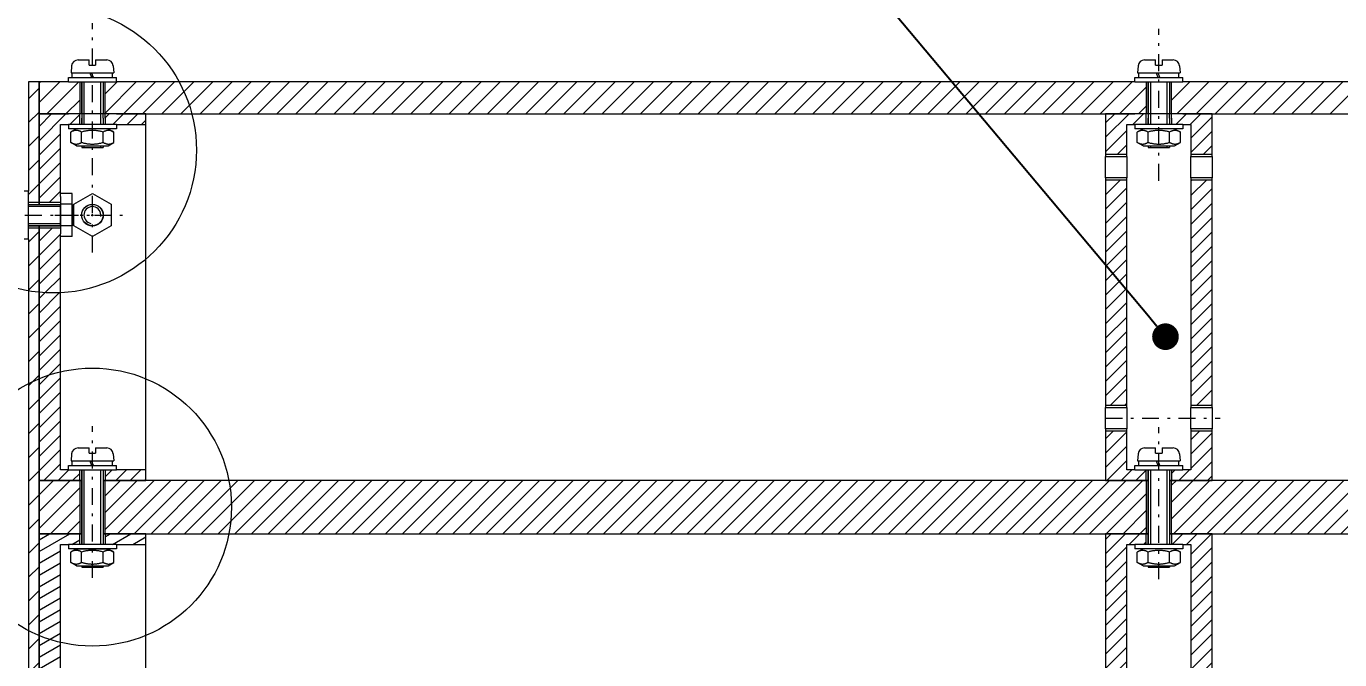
# Model space of a CAD drawing. Header units: millimetres. Extents: x 651 to 8859, y -354 to 894.
# Drawn here: x 1963.58 to 2012.85, y 84.59 to 108.37 of the extents above; entities that cross this region are included whole.
import ezdxf
from ezdxf import colors
from ezdxf.entities.mleader import LeaderData, LeaderLine
from ezdxf.math import Vec2, Vec3

# ---------------------------------------------------------------- set-up
doc = ezdxf.new("R2010")
doc.units = ezdxf.units.MM
doc.linetypes.add('DASHDOT2', pattern=[12.7, 6.35, -3.175, 0, -3.175])
doc.layers.get('0').update_dxf_attribs({"lineweight": 18})
for name, color, linetype, lineweight in [('cienka', 7, 'Continuous', 9), ('Kreskowanie (ISO)', 7, 'Continuous', 9), ('SYMETRIA SRUB', 7, 'DASHDOT2', 9), ('Widoczne (ISO)', 7, 'Continuous', 18), ('Widoczne wąskie (ISO)', 7, 'Continuous', 9)]:
    doc.layers.add(name, color=color, linetype=linetype, lineweight=lineweight)
doc.styles.get("Standard").update_dxf_attribs({"font": 'tahoma.ttf'})

# ---------------------------------------------------------------- blocks, each defined once
blk = doc.blocks.new('*U61')
at = {"layer": 'Widoczne wąskie (ISO)', "color": 0, "linetype": 'DASHDOT2', "ltscale": 0.1, "transparency": 16777216}
blk.add_line((0, -3.58), (0, 2.123), dxfattribs=at)
blk = doc.blocks.new('*U62')
at = {"layer": 'Widoczne wąskie (ISO)', "color": 0, "linetype": 'DASHDOT2', "ltscale": 0.1, "transparency": 16777216}
blk.add_line((0, -3.58), (0, 2.123), dxfattribs=at)
blk = doc.blocks.new('*U64')
at = {"layer": 'Widoczne wąskie (ISO)', "color": 0, "linetype": 'DASHDOT2', "ltscale": 0.1, "transparency": 16777216}
blk.add_line((0, -3.58), (0, 2.123), dxfattribs=at)
blk = doc.blocks.new('*U71')
at = {"layer": 'Widoczne wąskie (ISO)', "color": 0, "linetype": 'DASHDOT2', "ltscale": 0.1, "transparency": 16777216}
blk.add_line((0, -3.58), (0, 2.123), dxfattribs=at)
blk = doc.blocks.new('*U73')
at = {"layer": 'SYMETRIA SRUB', "color": 0, "linetype": 'DASHDOT2', "ltscale": 0.1, "transparency": 16777216}
blk.add_line((-2.502, 0), (1.8, 0), dxfattribs=at)
blk = doc.blocks.new('_Dot')
at = {"color": 0, "linetype": 'ByBlock', "lineweight": -2}
blk.add_line((-0.5, 0), (-1, 0), dxfattribs=at)
at = {"color": 0, "linetype": 'ByBlock', "const_width": 0.5}
blk.add_lwpolyline([(-0.25, 0, 1), (0.25, 0, 1)], format="xyb", close=True, dxfattribs=at)
blk = doc.blocks.new('*U619')
at = {"layer": 'Widoczne wąskie (ISO)', "color": 0, "linetype": 'DASHDOT2', "ltscale": 0.1, "transparency": 16777216}
for p, q in [((0, 0.08164), (0, 1.4082)), ((-1.4082, 0), (-0.08164, 0)), ((0.08164, 0), (1.4082, 0)), ((0, -1.4082), (0, -0.08164))]:
    blk.add_line(p, q, dxfattribs=at)
at = {"layer": 'Widoczne wąskie (ISO)', "color": 0, "linetype": 'Continuous', "ltscale": 0.1, "transparency": 16777216}
for p, q in [((-0.04082, 0), (0.04082, 0)), ((0, -0.04082), (0, 0.04082))]:
    blk.add_line(p, q, dxfattribs=at)
blk = doc.blocks.new('*U815')
at = {"layer": 'SYMETRIA SRUB', "color": 0, "linetype": 'DASHDOT2', "ltscale": 0.1, "transparency": 16777216}
blk.add_line((-2.502, 0), (1.8, 0), dxfattribs=at)

msp = doc.modelspace()

# ---------------------------------------------------------------- hatches: boundary and pattern name
at = {"layer": 'Kreskowanie (ISO)'}
h = msp.add_hatch(dxfattribs=at)
h.set_pattern_fill('ANSI31', color=256, scale=0.12)
edge = h.paths.add_edge_path()
edge.add_arc((1966.061, 90.321), 5.217, 103.297, 112.5402)
edge.add_line((1964.061, 95.139), (1964.061, 91.321))
edge.add_line((1964.061, 91.321), (1965.586, 91.321))
edge.add_line((1965.586, 91.321), (1965.586, 91.721))
edge.add_line((1965.586, 91.721), (1965.161, 91.721))
edge.add_line((1965.161, 91.721), (1964.861, 91.721))
edge.add_line((1964.861, 91.721), (1964.861, 95.398))
h.paths.add_polyline_path([(1968.061, 91.721), (1966.961, 91.721), (1966.537, 91.721), (1966.537, 91.321), (1968.061, 91.321)])
edge = h.paths.add_edge_path()
edge.add_arc((1964.599, 103.721), 5.365, 264.2526, 272.8073, ccw=False)
edge.add_line((1964.061, 98.383), (1964.061, 95.139))
edge.add_arc((1966.061, 90.321), 5.217, 103.297, 112.5402, ccw=False)
edge.add_line((1964.861, 95.398), (1964.861, 98.363))
edge = h.paths.add_edge_path()
edge.add_line((1964.861, 100.581), (1964.861, 100.805))
edge.add_line((1964.861, 100.805), (1964.061, 100.805))
edge.add_line((1964.061, 100.805), (1964.061, 98.383))
edge.add_arc((1964.599, 103.721), 5.365, 264.2526, 272.8073)
edge.add_line((1964.861, 98.363), (1964.861, 100.581))
h.paths.add_polyline_path([(2004.861, 104.681), (2005.161, 104.681), (2005.586, 104.681), (2005.586, 104.921), (2005.586, 105.081), (2005.161, 105.081), (2004.061, 105.081), (2004.061, 103.556), (2004.861, 103.556)])
h.paths.add_polyline_path([(2005.661, 105.081), (2005.586, 105.081), (2005.586, 104.921), (2005.586, 104.681), (2005.586, 104.921)])
h.paths.add_polyline_path([(2004.061, 94.136), (2004.861, 94.136), (2004.861, 102.605), (2004.061, 102.605)])
h = msp.add_hatch(dxfattribs=at)
h.set_pattern_fill('ANSI31', color=256, scale=0.12, style=0)
h.paths.add_polyline_path([(2006.461, 104.921), (2006.461, 104.681), (2006.961, 104.681), (2007.261, 104.681), (2007.261, 103.556), (2008.061, 103.556), (2008.061, 105.081), (2006.961, 105.081), (2006.888, 104.973)])
h = msp.add_hatch(dxfattribs=at)
h.set_pattern_fill('ANSI31', color=256, scale=0.12, style=0)
h.paths.add_polyline_path([(2007.261, 94.136), (2008.061, 94.136), (2008.061, 102.605), (2007.261, 102.605)])
h = msp.add_hatch(dxfattribs=at)
h.set_pattern_fill('ANSI31', color=256, scale=0.12, style=0)
h.paths.add_polyline_path([(2005.161, 91.721), (2005.661, 91.721), (2005.661, 91.321), (2004.061, 91.321), (2004.061, 93.185), (2004.861, 93.185), (2004.861, 91.721)])
h = msp.add_hatch(dxfattribs=at)
h.set_pattern_fill('ANSI31', color=256, scale=0.12, style=0)
h.paths.add_polyline_path([(2006.537, 91.721), (2006.961, 91.721), (2007.261, 91.721), (2007.261, 93.185), (2008.061, 93.185), (2008.061, 91.321), (2006.537, 91.321)])
h = msp.add_hatch(dxfattribs=at)
h.set_pattern_fill('ANSI31', color=256, scale=0.12, angle=-14.99998, style=0)
h.paths.add_polyline_path([(1965.586, 88.921), (1965.161, 88.921), (1964.861, 88.921), (1964.861, 66.796), (1964.061, 66.796), (1964.061, 89.321), (1965.586, 89.321)])
h = msp.add_hatch(dxfattribs=at)
h.set_pattern_fill('ANSI31', color=256, scale=0.12, angle=-14.99998, style=0)
h.paths.add_polyline_path([(1966.961, 88.921), (1966.537, 88.921), (1966.537, 89.321), (1968.061, 89.321), (1968.061, 88.921)])
h = msp.add_hatch(dxfattribs=at)
h.set_pattern_fill('ANSI31', color=256, scale=0.12, style=0)
h.paths.add_polyline_path([(2005.586, 88.921), (2005.161, 88.921), (2004.861, 88.921), (2004.861, 78.136), (2004.061, 78.136), (2004.061, 79.661), (2004.061, 89.321), (2005.586, 89.321)])
h = msp.add_hatch(dxfattribs=at)
h.set_pattern_fill('ANSI31', color=256, scale=0.12, style=0)
h.paths.add_polyline_path([(2006.961, 88.921), (2006.461, 88.921), (2006.461, 89.321), (2008.061, 89.321), (2008.061, 79.661), (2008.061, 78.136), (2007.261, 78.136), (2007.261, 88.921)])
at = {"layer": 'Widoczne wąskie (ISO)'}
h = msp.add_hatch(dxfattribs=at)
h.set_pattern_fill('ANSI31', color=256, scale=0.2)
h.paths.add_polyline_path([(2048.461, 66.796), (2048.061, 66.796), (2048.061, 66.721), (2048.461, 66.721)])
h.paths.add_polyline_path([(2048.461, 65.421), (2048.461, 65.845), (2048.061, 65.845), (2048.061, 60.521), (2048.461, 60.521)])
h.paths.add_polyline_path([(2048.461, 65.921), (2048.061, 65.921), (2048.061, 65.845), (2048.461, 65.845)])
h.paths.add_polyline_path([(1964.061, 65.845), (1963.661, 65.845), (1963.661, 65.421), (1963.661, 60.521), (1964.061, 60.521)])
h.paths.add_polyline_path([(1964.061, 65.921), (1963.661, 65.921), (1963.661, 65.845), (1964.061, 65.845)])
h.paths.add_polyline_path([(1964.061, 106.281), (1963.661, 106.281), (1963.661, 102.181), (1963.661, 101.756), (1964.061, 101.756), (1964.061, 105.081)])
h.paths.add_polyline_path([(1964.061, 101.756), (1963.661, 101.756), (1963.661, 101.681), (1964.061, 101.681)])
h.paths.add_polyline_path([(1964.061, 100.881), (1963.661, 100.881), (1963.661, 100.805), (1964.061, 100.805)])
h.paths.add_polyline_path([(1964.061, 100.805), (1963.661, 100.805), (1963.661, 100.381), (1963.661, 98.439, 0.018825), (1964.061, 98.383)])
h.paths.add_polyline_path([(1964.061, 98.383, -0.018825), (1963.661, 98.439), (1963.661, 94.953, -0.021151), (1964.061, 95.139)])
h.paths.add_polyline_path([(1964.061, 95.139, 0.021151), (1963.661, 94.953), (1963.661, 85.688, 0.021151), (1964.061, 85.502)])
h.paths.add_polyline_path([(1964.061, 85.502, -0.021151), (1963.661, 85.688), (1963.661, 68.975), (1964.061, 70.065)])
h.paths.add_polyline_path([(1964.061, 70.065), (1963.661, 68.975), (1963.661, 67.221), (1963.661, 66.796), (1964.061, 66.796)])
h.paths.add_polyline_path([(1964.061, 66.796), (1963.661, 66.796), (1963.661, 66.721), (1964.061, 66.721)])
h = msp.add_hatch(dxfattribs=at)
h.set_pattern_fill('ANSI31', color=256, scale=0.16)
h.paths.add_polyline_path([(1998.297, 106.281), (1969.314, 106.281, -0.060356), (1969.788, 105.081), (1999.303, 105.081)])
h.paths.add_polyline_path([(1969.314, 106.281), (1966.961, 106.281), (1966.537, 106.281), (1966.537, 105.081), (1966.961, 105.081), (1968.061, 105.081), (1969.788, 105.081, 0.060356)])
h.paths.add_polyline_path([(1965.586, 106.281), (1965.161, 106.281), (1964.061, 106.281), (1964.061, 105.081), (1965.161, 105.081), (1965.586, 105.081)])
h.paths.add_polyline_path([(2005.586, 106.281), (2005.161, 106.281), (1998.297, 106.281), (1999.303, 105.081), (2005.161, 105.081), (2005.586, 105.081)])
h = msp.add_hatch(dxfattribs=at)
h.set_pattern_fill('ANSI31', color=256, scale=0.16)
h.paths.add_polyline_path([(2045.586, 106.281), (2045.161, 106.281), (2006.961, 106.281), (2006.537, 106.281), (2006.537, 105.081), (2006.961, 105.081), (2008.061, 105.081), (2045.161, 105.081), (2045.586, 105.081)])
h.paths.add_polyline_path([(2048.061, 106.281), (2046.961, 106.281), (2046.537, 106.281), (2046.537, 105.081), (2046.961, 105.081), (2048.061, 105.081)])
h = msp.add_hatch(dxfattribs=at)
h.set_pattern_fill('ANSI31', color=256, scale=0.12)
h.paths.add_polyline_path([(1964.861, 104.681), (1965.161, 104.681), (1965.586, 104.681), (1965.586, 104.921), (1965.586, 105.081), (1965.161, 105.081), (1964.061, 105.081), (1964.061, 101.756), (1964.861, 101.756), (1964.861, 101.981)])
h.paths.add_polyline_path([(1968.061, 105.081), (1966.961, 105.081), (1966.537, 105.081), (1966.537, 104.921), (1966.537, 104.681), (1966.961, 104.681), (1968.061, 104.681)])
h = msp.add_hatch(dxfattribs=at)
h.set_pattern_fill('ANSI31', color=256, scale=0.14)
h.paths.add_polyline_path([(2005.586, 91.321), (2004.061, 91.321), (1971.182, 91.321, -0.048252), (1971.279, 90.321, -0.048252), (1971.182, 89.321), (2005.586, 89.321)])
h.paths.add_polyline_path([(2045.586, 91.321), (2044.061, 91.321), (2006.537, 91.321), (2006.537, 89.321), (2045.586, 89.321)])
h.paths.add_polyline_path([(2048.061, 91.321), (2046.537, 91.321), (2046.537, 89.321), (2048.061, 89.321)])
h.paths.add_polyline_path([(1971.182, 91.321), (1966.537, 91.321), (1966.537, 89.321), (1971.182, 89.321, 0.048252), (1971.279, 90.321, 0.048252)])
h.paths.add_polyline_path([(1965.586, 91.321), (1964.061, 91.321), (1964.061, 89.321), (1965.586, 89.321)])

# ---------------------------------------------------------------- linework, layer by layer
at = {"layer": 'Widoczne (ISO)'}
for p, q in [((1965.523, 107.101), (1965.941, 107.101)), ((1965.941, 106.901), (1965.941, 107.101)), ((1966.181, 107.101), (1966.181, 106.901)), ((1966.181, 107.101), (1966.6, 107.101)), ((2005.523, 107.101), (2005.941, 107.101)), ((2005.941, 106.901), (2005.941, 107.101)), ((2006.181, 107.101), (2006.181, 106.901)), ((2006.181, 107.101), (2006.6, 107.101)), ((1965.161, 106.441), (1966.961, 106.441)), ((1965.161, 106.281), (1965.161, 106.441)), ((1965.284, 106.882), (1965.261, 106.621)), ((1965.261, 106.621), (1966.861, 106.621)), ((1965.306, 106.441), (1965.306, 106.621)), ((1965.306, 106.441), (1965.306, 106.621)), ((1965.306, 106.441), (1965.306, 106.621)), ((1965.941, 106.901), (1966.181, 106.901)), ((1965.96, 106.621), (1966.025, 106.441)), ((1966.097, 106.441), (1966.032, 106.621)), ((1966.816, 106.441), (1966.816, 106.621)), ((1966.816, 106.441), (1966.816, 106.621)), ((1966.816, 106.441), (1966.816, 106.621)), ((1966.839, 106.882), (1966.861, 106.621)), ((1966.961, 106.281), (1966.961, 106.441)), ((2005.161, 106.441), (2006.961, 106.441)), ((2005.161, 106.281), (2005.161, 106.441)), ((2005.284, 106.882), (2005.261, 106.621)), ((2005.261, 106.621), (2006.861, 106.621)), ((2005.306, 106.441), (2005.306, 106.621)), ((2005.306, 106.441), (2005.306, 106.621)), ((2005.306, 106.441), (2005.306, 106.621)), ((2005.941, 106.901), (2006.181, 106.901)), ((2005.96, 106.621), (2006.025, 106.441)), ((2006.097, 106.441), (2006.032, 106.621)), ((2006.816, 106.441), (2006.816, 106.621)), ((2006.816, 106.441), (2006.816, 106.621)), ((2006.816, 106.441), (2006.816, 106.621)), ((2006.839, 106.882), (2006.861, 106.621)), ((2006.961, 106.281), (2006.961, 106.441)), ((1964.061, 106.281), (1963.661, 106.281)), ((1963.661, 106.281), (1963.661, 102.181)), ((1964.061, 101.681), (1964.061, 106.281)), ((1964.061, 106.281), (1964.061, 105.081)), ((1965.161, 106.281), (1964.061, 106.281)), ((1965.161, 106.281), (1966.961, 106.281)), ((1965.661, 105.081), (1965.661, 106.281)), ((1965.661, 106.281), (1965.661, 105.081)), ((1966.461, 106.281), (1966.461, 105.081)), ((1966.461, 106.281), (1966.461, 105.081)), ((2005.161, 106.281), (1966.961, 106.281)), ((2005.161, 106.281), (2006.961, 106.281)), ((2005.661, 105.081), (2005.661, 106.281)), ((2005.661, 106.281), (2005.661, 105.081)), ((2006.461, 106.281), (2006.461, 105.081)), ((2006.461, 106.281), (2006.461, 105.081)), ((2045.161, 106.281), (2006.961, 106.281)), ((1964.061, 105.081), (1965.161, 105.081)), ((1965.161, 105.081), (1964.061, 105.081)), ((1964.061, 105.081), (1964.061, 101.681)), ((1966.961, 105.081), (1965.161, 105.081)), ((1965.661, 105.081), (1965.661, 104.921)), ((1966.461, 104.921), (1966.461, 105.081)), ((1966.961, 105.081), (2005.161, 105.081)), ((1968.061, 105.081), (1966.961, 105.081)), ((1968.061, 104.681), (1968.061, 105.081)), ((2005.161, 105.081), (2004.061, 105.081)), ((2004.061, 105.081), (2004.061, 103.481)), ((2006.961, 105.081), (2005.161, 105.081)), ((2005.661, 105.081), (2005.661, 104.921)), ((2006.461, 104.921), (2006.461, 105.081)), ((2006.961, 105.081), (2045.161, 105.081)), ((2008.061, 105.081), (2006.961, 105.081)), ((2008.061, 103.481), (2008.061, 105.081)), ((1964.861, 101.981), (1964.861, 104.681)), ((1964.861, 104.681), (1965.161, 104.681)), ((1966.961, 104.681), (1965.161, 104.681)), ((1965.161, 104.681), (1965.161, 104.521)), ((1966.961, 104.521), (1965.161, 104.521)), ((1965.471, 104.521), (1965.253, 104.395)), ((1965.661, 104.681), (1965.661, 104.921)), ((1965.661, 104.921), (1965.661, 104.681)), ((1966.461, 104.921), (1966.461, 104.681)), ((1966.461, 104.921), (1966.461, 104.681)), ((1966.651, 104.521), (1966.87, 104.395)), ((1966.961, 104.681), (1968.061, 104.681)), ((1966.961, 104.681), (1966.961, 104.521)), ((1968.061, 91.721), (1968.061, 104.681)), ((2004.861, 103.481), (2004.861, 104.681)), ((2004.861, 104.681), (2005.161, 104.681)), ((2006.961, 104.681), (2005.161, 104.681)), ((2005.161, 104.681), (2005.161, 104.521)), ((2006.961, 104.521), (2005.161, 104.521)), ((2005.471, 104.521), (2005.253, 104.395)), ((2005.661, 104.681), (2005.661, 104.921)), ((2005.661, 104.921), (2005.661, 104.681)), ((2006.461, 104.921), (2006.461, 104.681)), ((2006.461, 104.921), (2006.461, 104.681)), ((2006.651, 104.521), (2006.87, 104.395)), ((2006.961, 104.681), (2007.261, 104.681)), ((2006.961, 104.681), (2006.961, 104.521)), ((2007.261, 104.681), (2007.261, 103.481)), ((1965.253, 104.007), (1965.253, 104.395)), ((1965.471, 103.881), (1965.253, 104.007)), ((1965.657, 104.007), (1965.657, 104.395)), ((1966.466, 104.007), (1966.466, 104.395)), ((1966.651, 103.881), (1966.87, 104.007)), ((1966.87, 104.007), (1966.87, 104.395)), ((2005.253, 104.007), (2005.253, 104.395)), ((2005.471, 103.881), (2005.253, 104.007)), ((2005.657, 104.007), (2005.657, 104.395)), ((2006.466, 104.007), (2006.466, 104.395)), ((2006.651, 103.881), (2006.87, 104.007)), ((2006.87, 104.007), (2006.87, 104.395)), ((1965.471, 103.881), (1966.651, 103.881)), ((1965.661, 103.881), (1965.661, 103.821)), ((1965.661, 103.821), (1966.461, 103.821)), ((1966.461, 103.881), (1966.461, 103.821)), ((2004.061, 103.481), (2004.861, 103.481)), ((2004.061, 102.681), (2004.061, 103.481)), ((2004.861, 103.481), (2004.861, 102.681)), ((2005.471, 103.881), (2006.651, 103.881)), ((2005.661, 103.881), (2005.661, 103.821)), ((2005.661, 103.821), (2006.461, 103.821)), ((2006.461, 103.881), (2006.461, 103.821)), ((2007.261, 103.481), (2008.061, 103.481)), ((2007.261, 102.681), (2007.261, 103.481)), ((2008.061, 103.481), (2008.061, 102.681)), ((2004.861, 102.681), (2004.061, 102.681)), ((2004.061, 102.681), (2004.061, 94.061)), ((2004.861, 94.061), (2004.861, 102.681)), ((2008.061, 102.681), (2007.261, 102.681)), ((2007.261, 102.681), (2007.261, 94.061)), ((2008.061, 94.061), (2008.061, 102.681)), ((1963.661, 102.181), (1963.501, 102.181)), ((1963.661, 100.381), (1963.661, 102.181)), ((1965.301, 102.089), (1964.861, 102.089)), ((1964.861, 101.981), (1964.861, 101.281)), ((1965.301, 101.685), (1965.301, 102.089)), ((1965.361, 101.685), (1966.061, 102.089)), ((1966.061, 102.089), (1966.761, 101.685)), ((1963.661, 101.681), (1964.061, 101.681)), ((1963.661, 101.681), (1964.861, 101.681)), ((1964.061, 101.681), (1964.861, 101.681)), ((1965.301, 101.685), (1964.861, 101.685)), ((1964.861, 100.876), (1964.861, 101.685)), ((1965.301, 100.876), (1965.301, 101.685)), ((1965.301, 101.681), (1965.321, 101.681)), ((1965.321, 100.881), (1965.321, 101.681)), ((1965.361, 100.876), (1965.361, 101.685)), ((1966.761, 101.685), (1966.761, 100.876)), ((1964.861, 101.281), (1964.861, 100.581)), ((1964.061, 100.881), (1963.661, 100.881)), ((1963.661, 100.881), (1964.861, 100.881)), ((1964.061, 66.721), (1964.061, 100.881)), ((1964.861, 100.881), (1964.061, 100.881)), ((1964.061, 100.881), (1964.061, 91.321)), ((1965.301, 100.876), (1964.861, 100.876)), ((1964.861, 91.721), (1964.861, 100.581)), ((1965.301, 100.881), (1965.321, 100.881)), ((1965.301, 100.472), (1965.301, 100.876)), ((1966.061, 100.472), (1965.361, 100.876)), ((1966.761, 100.876), (1966.061, 100.472)), ((1963.661, 100.381), (1963.501, 100.381)), ((1963.661, 100.381), (1963.661, 67.221)), ((1965.301, 100.472), (1964.861, 100.472)), ((2004.061, 94.061), (2004.861, 94.061)), ((2004.061, 93.261), (2004.061, 94.061)), ((2004.861, 94.061), (2004.861, 93.261)), ((2007.261, 94.061), (2008.061, 94.061)), ((2007.261, 93.261), (2007.261, 94.061)), ((2008.061, 94.061), (2008.061, 93.261)), ((2004.861, 93.261), (2004.061, 93.261)), ((2004.061, 93.261), (2004.061, 91.321)), ((2004.861, 91.721), (2004.861, 93.261)), ((2008.061, 93.261), (2007.261, 93.261)), ((2007.261, 93.261), (2007.261, 91.721)), ((2008.061, 91.321), (2008.061, 93.261)), ((1965.284, 92.322), (1965.261, 92.061)), ((1965.523, 92.541), (1965.941, 92.541)), ((1965.941, 92.341), (1965.941, 92.541)), ((1965.941, 92.341), (1966.181, 92.341)), ((1966.181, 92.541), (1966.181, 92.341)), ((1966.181, 92.541), (1966.6, 92.541)), ((1966.839, 92.322), (1966.861, 92.061)), ((2005.284, 92.322), (2005.261, 92.061)), ((2005.284, 92.322), (2005.261, 92.061)), ((2005.523, 92.541), (2005.941, 92.541)), ((2005.523, 92.541), (2005.941, 92.541)), ((2005.941, 92.341), (2005.941, 92.541)), ((2005.941, 92.341), (2005.941, 92.541)), ((2005.941, 92.341), (2006.181, 92.341)), ((2005.941, 92.341), (2006.181, 92.341)), ((2006.181, 92.541), (2006.181, 92.341)), ((2006.181, 92.541), (2006.6, 92.541)), ((2006.181, 92.541), (2006.181, 92.341)), ((2006.181, 92.541), (2006.6, 92.541)), ((2006.839, 92.322), (2006.861, 92.061)), ((2006.839, 92.322), (2006.861, 92.061)), ((1965.161, 91.721), (1964.861, 91.721)), ((1965.161, 91.881), (1966.961, 91.881)), ((1965.161, 91.721), (1965.161, 91.881)), ((1965.161, 91.721), (1966.961, 91.721)), ((1965.261, 92.061), (1966.861, 92.061)), ((1965.306, 91.881), (1965.306, 92.061)), ((1965.306, 91.881), (1965.306, 92.061)), ((1965.306, 91.881), (1965.306, 92.061)), ((1965.661, 91.321), (1965.661, 91.721)), ((1965.661, 91.721), (1965.661, 88.921)), ((1965.96, 92.061), (1966.025, 91.881)), ((1966.097, 91.881), (1966.032, 92.061)), ((1966.461, 91.721), (1966.461, 91.321)), ((1966.461, 91.721), (1966.461, 88.921)), ((1966.816, 91.881), (1966.816, 92.061)), ((1966.816, 91.881), (1966.816, 92.061)), ((1966.816, 91.881), (1966.816, 92.061)), ((1966.961, 91.721), (1966.961, 91.881)), ((1968.061, 91.721), (1966.961, 91.721)), ((1968.061, 91.321), (1968.061, 91.721)), ((2005.161, 91.721), (2004.861, 91.721)), ((2005.161, 91.881), (2006.961, 91.881)), ((2005.161, 91.721), (2005.161, 91.881)), ((2005.161, 91.881), (2006.961, 91.881)), ((2005.161, 91.721), (2005.161, 91.881)), ((2005.161, 91.721), (2006.961, 91.721)), ((2005.261, 92.061), (2006.861, 92.061)), ((2005.261, 92.061), (2006.861, 92.061)), ((2005.306, 91.881), (2005.306, 92.061)), ((2005.306, 91.881), (2005.306, 92.061)), ((2005.661, 91.321), (2005.661, 91.721)), ((2005.661, 91.721), (2005.661, 88.921)), ((2005.96, 92.061), (2006.025, 91.881)), ((2006.097, 91.881), (2006.032, 92.061)), ((2006.461, 91.721), (2006.461, 91.321)), ((2006.461, 91.721), (2006.461, 88.921)), ((2006.816, 91.881), (2006.816, 92.061)), ((2006.816, 91.881), (2006.816, 92.061)), ((2006.961, 91.721), (2006.961, 91.881)), ((2006.961, 91.721), (2006.961, 91.881)), ((2007.261, 91.721), (2006.961, 91.721)), ((1964.061, 91.321), (1964.061, 89.321)), ((1965.661, 91.321), (1964.061, 91.321)), ((1964.061, 91.321), (1965.661, 91.321)), ((1965.661, 89.321), (1965.661, 91.321)), ((2005.661, 91.321), (1966.461, 91.321)), ((1966.461, 91.321), (1966.461, 89.321)), ((1966.461, 91.321), (1968.061, 91.321)), ((2004.061, 91.321), (2005.661, 91.321)), ((2005.661, 89.321), (2005.661, 91.321)), ((2045.661, 91.321), (2006.461, 91.321)), ((2006.461, 91.321), (2006.461, 89.321)), ((2006.461, 91.321), (2008.061, 91.321)), ((1965.661, 89.321), (1964.061, 89.321)), ((1964.061, 89.321), (1964.061, 66.721)), ((1964.061, 89.321), (1965.661, 89.321)), ((1965.661, 88.921), (1965.661, 89.321)), ((1968.061, 89.321), (1966.461, 89.321)), ((1966.461, 89.321), (1966.461, 88.921)), ((1966.461, 89.321), (2005.661, 89.321)), ((1968.061, 88.921), (1968.061, 89.321)), ((2005.661, 89.321), (2004.061, 89.321)), ((2004.061, 89.321), (2004.061, 78.061)), ((2005.661, 88.921), (2005.661, 89.321)), ((2008.061, 89.321), (2006.461, 89.321)), ((2006.461, 89.321), (2006.461, 88.921)), ((2006.461, 89.321), (2045.661, 89.321)), ((2008.061, 78.061), (2008.061, 89.321)), ((1964.861, 66.721), (1964.861, 88.921)), ((1964.861, 88.921), (1965.161, 88.921)), ((1966.961, 88.921), (1965.161, 88.921)), ((1965.161, 88.921), (1965.161, 88.761)), ((1966.961, 88.761), (1965.161, 88.761)), ((1965.471, 88.761), (1965.253, 88.635)), ((1965.471, 88.761), (1966.651, 88.761)), ((1966.651, 88.761), (1966.87, 88.635)), ((1966.961, 88.921), (1968.061, 88.921)), ((1966.961, 88.921), (1966.961, 88.761)), ((1968.061, 62.921), (1968.061, 88.921)), ((2004.861, 78.061), (2004.861, 88.921)), ((2004.861, 88.921), (2005.161, 88.921)), ((2006.961, 88.921), (2005.161, 88.921)), ((2005.161, 88.921), (2005.161, 88.761)), ((2006.961, 88.761), (2005.161, 88.761)), ((2005.471, 88.761), (2005.253, 88.635)), ((2006.651, 88.761), (2006.87, 88.635)), ((2006.961, 88.921), (2007.261, 88.921)), ((2006.961, 88.921), (2006.961, 88.761)), ((2007.261, 88.921), (2007.261, 78.061)), ((1965.253, 88.247), (1965.253, 88.635)), ((1965.471, 88.121), (1965.253, 88.247)), ((1965.657, 88.247), (1965.657, 88.635)), ((1966.466, 88.247), (1966.466, 88.635)), ((1966.651, 88.121), (1966.87, 88.247)), ((1966.87, 88.247), (1966.87, 88.635)), ((2005.253, 88.247), (2005.253, 88.635)), ((2005.471, 88.121), (2005.253, 88.247)), ((2005.657, 88.247), (2005.657, 88.635)), ((2006.466, 88.247), (2006.466, 88.635)), ((2006.651, 88.121), (2006.87, 88.247)), ((2006.87, 88.247), (2006.87, 88.635)), ((1965.471, 88.121), (1966.651, 88.121)), ((1965.661, 88.121), (1965.661, 88.061)), ((1965.661, 88.061), (1966.461, 88.061)), ((1966.461, 88.121), (1966.461, 88.061)), ((2005.471, 88.121), (2006.651, 88.121)), ((2005.661, 88.121), (2005.661, 88.061)), ((2005.661, 88.061), (2006.461, 88.061)), ((2006.461, 88.121), (2006.461, 88.061))]:
    msp.add_line(p, q, dxfattribs=at)
for radius in [0.408, 0.4]:
    msp.add_circle((1966.061, 101.281), radius, dxfattribs=at)
for centre, start, end in [((1965.523, 106.861), 90, 175), ((1966.6, 106.861), 5, 90), ((2005.523, 106.861), 90, 175), ((2006.6, 106.861), 5, 90), ((1965.523, 92.301), 90, 175), ((1966.6, 92.301), 5, 90), ((2005.523, 92.301), 90, 175), ((2005.523, 92.301), 90, 175), ((2006.6, 92.301), 5, 90), ((2006.6, 92.301), 5, 90)]:
    msp.add_arc(centre, 0.24, start, end, dxfattribs=at)
for points in [[(1965.657, 104.395), (1965.455, 104.511), (1965.253, 104.395)], [(1966.466, 104.395), (1966.061, 104.511), (1965.657, 104.395)], [(1966.87, 104.395), (1966.668, 104.511), (1966.466, 104.395)], [(2005.657, 104.395), (2005.455, 104.511), (2005.253, 104.395)], [(2006.466, 104.395), (2006.061, 104.511), (2005.657, 104.395)], [(2006.87, 104.395), (2006.668, 104.511), (2006.466, 104.395)], [(1965.253, 104.007), (1965.455, 103.89), (1965.657, 104.007)], [(1965.657, 104.007), (1966.061, 103.89), (1966.466, 104.007)], [(1966.466, 104.007), (1966.668, 103.89), (1966.87, 104.007)], [(2005.253, 104.007), (2005.455, 103.89), (2005.657, 104.007)], [(2005.657, 104.007), (2006.061, 103.89), (2006.466, 104.007)], [(2006.466, 104.007), (2006.668, 103.89), (2006.87, 104.007)], [(1965.657, 88.635), (1965.455, 88.751), (1965.253, 88.635)], [(1966.466, 88.635), (1966.061, 88.751), (1965.657, 88.635)], [(1966.87, 88.635), (1966.668, 88.751), (1966.466, 88.635)], [(2005.657, 88.635), (2005.455, 88.751), (2005.253, 88.635)], [(2006.466, 88.635), (2006.061, 88.751), (2005.657, 88.635)], [(2006.87, 88.635), (2006.668, 88.751), (2006.466, 88.635)], [(1965.253, 88.247), (1965.455, 88.13), (1965.657, 88.247)], [(1965.657, 88.247), (1966.061, 88.13), (1966.466, 88.247)], [(1966.466, 88.247), (1966.668, 88.13), (1966.87, 88.247)], [(2005.253, 88.247), (2005.455, 88.13), (2005.657, 88.247)], [(2005.657, 88.247), (2006.061, 88.13), (2006.466, 88.247)], [(2006.466, 88.247), (2006.668, 88.13), (2006.87, 88.247)]]:
    msp.add_rational_spline(points, [1, 1.15470053838, 1], degree=2, dxfattribs=at)
at = {"layer": 'Widoczne wąskie (ISO)'}
for p, q in [((1965.586, 106.281), (1965.586, 105.081)), ((1965.745, 106.281), (1965.745, 105.081)), ((1966.378, 105.081), (1966.378, 106.281)), ((1966.537, 105.081), (1966.537, 106.281)), ((2005.586, 106.281), (2005.586, 105.081)), ((2005.745, 106.281), (2005.745, 105.081)), ((2006.378, 105.081), (2006.378, 106.281)), ((2006.537, 105.081), (2006.537, 106.281)), ((1965.586, 104.921), (1965.586, 105.081)), ((1965.745, 105.081), (1965.745, 104.921)), ((1966.378, 104.921), (1966.378, 105.081)), ((1966.537, 104.921), (1966.537, 105.081)), ((2005.586, 104.921), (2005.586, 105.081)), ((2005.745, 105.081), (2005.745, 104.921)), ((2006.378, 104.921), (2006.378, 105.081)), ((2006.537, 104.921), (2006.537, 105.081)), ((1965.586, 104.681), (1965.586, 104.921)), ((1965.745, 104.921), (1965.745, 104.681)), ((1966.378, 104.681), (1966.378, 104.921)), ((1966.537, 104.921), (1966.537, 104.681)), ((2005.586, 104.681), (2005.586, 104.921)), ((2005.745, 104.921), (2005.745, 104.681)), ((2006.378, 104.681), (2006.378, 104.921)), ((2006.537, 104.921), (2006.537, 104.681)), ((1965.745, 103.881), (1965.745, 103.821)), ((1966.378, 103.821), (1966.378, 103.881)), ((2004.861, 103.556), (2004.061, 103.556)), ((2005.745, 103.881), (2005.745, 103.821)), ((2006.378, 103.821), (2006.378, 103.881)), ((2008.061, 103.556), (2007.261, 103.556)), ((2004.061, 102.605), (2004.861, 102.605)), ((2007.261, 102.605), (2008.061, 102.605)), ((1964.061, 101.756), (1963.661, 101.756)), ((1964.861, 101.597), (1963.661, 101.597)), ((1964.861, 101.756), (1964.061, 101.756)), ((1965.321, 101.597), (1965.301, 101.597)), ((1963.661, 100.964), (1964.861, 100.964)), ((1963.661, 100.805), (1964.061, 100.805)), ((1964.061, 100.805), (1964.861, 100.805)), ((1965.301, 100.964), (1965.321, 100.964)), ((2004.861, 94.136), (2004.061, 94.136)), ((2008.061, 94.136), (2007.261, 94.136)), ((2004.061, 93.185), (2004.861, 93.185)), ((2007.261, 93.185), (2008.061, 93.185)), ((1965.586, 91.321), (1965.586, 91.721)), ((1965.745, 91.721), (1965.745, 88.921)), ((1966.378, 88.921), (1966.378, 91.721)), ((1966.537, 91.721), (1966.537, 91.321)), ((2005.586, 91.321), (2005.586, 91.721)), ((2005.745, 91.721), (2005.745, 88.921)), ((2006.378, 88.921), (2006.378, 91.721)), ((2006.537, 91.721), (2006.537, 91.321)), ((1965.586, 91.321), (1965.586, 89.321)), ((1966.537, 89.321), (1966.537, 91.321)), ((2005.586, 91.321), (2005.586, 89.321)), ((2006.537, 89.321), (2006.537, 91.321)), ((1965.586, 88.921), (1965.586, 89.321)), ((1966.537, 89.321), (1966.537, 88.921)), ((2005.586, 88.921), (2005.586, 89.321)), ((2006.537, 89.321), (2006.537, 88.921)), ((1965.745, 88.121), (1965.745, 88.061)), ((1966.378, 88.061), (1966.378, 88.121)), ((2005.745, 88.121), (2005.745, 88.061)), ((2006.378, 88.061), (2006.378, 88.121))]:
    msp.add_line(p, q, dxfattribs=at)
for centre, radius in [((1964.599, 103.721), 5.365), ((1966.061, 90.321), 5.217)]:
    msp.add_circle(centre, radius, dxfattribs=at)
msp.add_arc((1966.061, 101.281), 0.316, 350, 260, dxfattribs=at)

# ---------------------------------------------------------------- block references
at = {"layer": 'SYMETRIA SRUB', "linetype": 'DASHDOT2', "ltscale": 0.1}
for name, p in [('*U73', (1964.665, 101.281)), ('*U815', (2006.563, 93.661))]:
    msp.add_blockref(name, p, dxfattribs=at)
at = {"layer": 'Widoczne wąskie (ISO)', "linetype": 'DASHDOT2', "ltscale": 0.1}
for name, p in [('*U61', (1966.061, 106.361)), ('*U62', (2006.061, 106.149)), ('*U619', (1966.061, 101.281)), ('*U71', (1966.061, 91.241)), ('*U64', (2006.061, 91.196))]:
    msp.add_blockref(name, p, dxfattribs=at)

# ---------------------------------------------------------------- leaders
at = {"layer": 'cienka'}
ml = msp.add_multileader_mtext('Standard', dxfattribs=at)
ml.set_content('14', color=256)
ml.set_leader_properties()
ml.set_arrow_properties(name='DOT')
ml.build(insert=Vec2(0, 0))
ml.multileader.update_dxf_attribs({"has_dogleg": 0, "text_left_attachment_type": 5, "text_right_attachment_type": 6, "text_top_attachment_type": 10, "dogleg_length": 0, "arrow_head_size": 1})
ctx = ml.context
ctx.base_point, ctx.char_height, ctx.arrow_head_size, ctx.landing_gap_size, ctx.plane_origin = Vec3(1977.993, 122.647), 5, 1, 0, Vec3(2011.993, 175.758)
ctx.left_attachment, ctx.right_attachment, ctx.bottom_attachment, ctx.text_align_type = 5, 6, 10, 2
notes = []
notes.append((ctx, [(0, (1, 1, 0), (1984.571, 122.664), (-1, 0), 0, [(0, [(2006.311, 96.716)], 0, [])])]))
ctx.mtext.insert, ctx.mtext.alignment, ctx.mtext.flow_direction = Vec3(1984.571, 128.664), 3, 5
for ctx, leaders in notes:
    for number, flags, end, landing, length, lines in leaders:
        leader = LeaderData()
        leader.index, (leader.has_last_leader_line, leader.has_dogleg_vector, leader.attachment_direction) = number, flags
        leader.last_leader_point, leader.dogleg_vector, leader.dogleg_length = Vec3(end), Vec3(landing), length
        for number, points, colour, breaks in lines:
            line = LeaderLine()
            line.index, line.vertices, line.color, line.breaks = number, Vec3.list(points), colors.encode_raw_color(colour), breaks
            leader.lines.append(line)
        ctx.leaders.append(leader)

doc.saveas('drawing.dxf')
